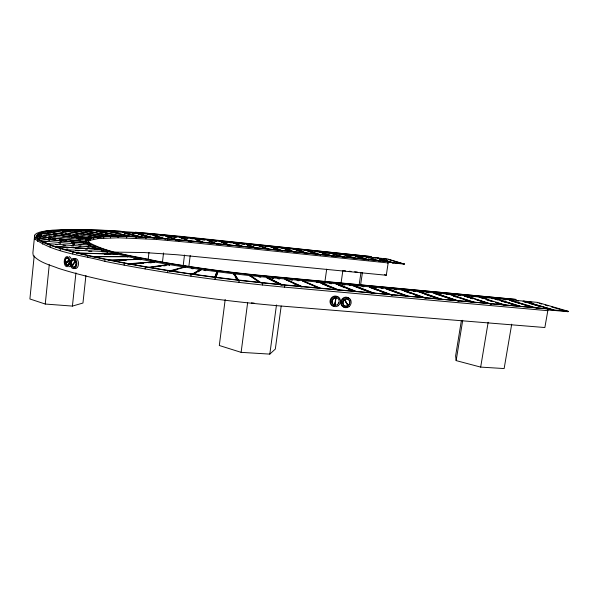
<?xml version="1.0" encoding="UTF-8"?>
<svg xmlns="http://www.w3.org/2000/svg" width="598" height="598" viewBox="0 0 598 598"><rect width="100%" height="100%" fill="white"/><g stroke="black" fill="none" stroke-linecap="round" stroke-linejoin="round"><path stroke-width="0.9" d="M135.2 232.188L179.991 236.285L371.283 256.602L150.479 233.564L107.334 230.402L71.312 229.445L52.773 230.148L45.62 230.94L40.103 232.039L36.388 233.459L34.647 235.201L32.883 252.991L33.234 255.458C39.617 262.686 49.716 264.824 58.327 268.293C79.168 274.975 100.561 279.692 121.985 284.065C174.855 294.38 228.316 301.541 281.979 306.101L544.86 327.532L548.127 308.912L284.192 284.842C218.793 278.586 153.522 269.78 89.319 255.652C74.212 252.005 58.963 248.491 44.581 242.489C41.77 240.605 36.605 239.536 36.411 235.395C43.37 229.273 54.149 231.12 62.76 229.871C82.434 229.258 102.123 230.185 121.76 231.381M547.813 310.683L284.558 287.16C224.287 281.538 164.203 273.391 104.859 261.356C81.545 254.912 55.098 253.171 34.871 239.006L34.647 235.201M34.183 255.922L29.9 298.97L45.261 304.046L72.418 306.086L82.958 303.029L85.91 275.529M36.411 235.395L36.246 237.092L37.936 235.328L42.406 233.205L87.801 239.148L87.764 239.551L85.948 239.312M37.218 236.382L37.719 238.804L37.218 236.382L85.499 241.704L86.516 243.64L86.463 243.08M38.833 234.633L37.203 236.726L38.833 234.633L85.977 240.239L88.766 238.408L92.062 237.496L109.27 236.09L125.752 236.21L155.891 237.81L190.792 240.934L387.751 261.476M37.936 235.328L38.1 233.661M37.539 241.428L37.711 239.656L35.043 237.271L36.934 237.458M37.786 238.901L37.831 238.467L86.665 243.311L89.214 245.457M41.576 233.878L41.74 232.256M91.098 238.213L47.765 232.084L42.6 233.145L42.555 233.556L44.282 233.198M42.593 244.163L42.779 242.347L37.711 239.656M47.72 232.48L47.765 232.084M47.99 232.443L48.027 232.046L54.747 231.276L95.082 237.331M50.127 247.176L50.314 245.329L42.779 242.347M45.261 304.046L49.26 264.75M54.082 231.927L54.239 230.365M54.702 231.665L54.747 231.276M60.166 250.45L60.361 248.566L50.314 245.329M62.603 231.404L62.76 229.871M63.141 231.142L63.186 230.761L100.561 236.868M72.911 230.529L63.575 230.746L63.538 231.127L72.911 230.529L107.431 236.591M72.41 231.164L72.567 229.669M83.78 230.566L73.322 230.903L83.78 230.566L115.272 236.524M72.702 253.933L72.904 252.02L60.361 248.566M72.418 306.086L75.939 272.838M83.361 231.194L83.518 229.729M87.831 231.628L84.273 230.574L95.643 230.865L123.046 236.464M85.462 242.123L85.91 240.314L85.439 242.041M85.977 240.239L85.933 240.65L87.151 239.918M86.673 241.196L86.852 239.551L86.239 242.594L87.233 244.014L87.42 242.317M86.598 243.737L86.665 243.311M86.904 243.468L89.506 245.614M87.368 244.201L87.547 242.496L86.418 240.919M87.674 244.41L87.861 242.706M114.809 252.109L144.342 252.55L177.135 254.763L386.293 275.252L388.349 261.647L191.173 241.099L156.616 238.004L126.836 236.427L110.57 236.315L93.632 237.72L88.534 239.753L88.362 241.398L90.223 240.246L97.975 238.602L118.112 237.78L156.444 239.447L191.001 242.511L388.147 262.948L387.556 262.769M87.652 257.589L87.861 255.645L72.904 252.02M89.423 245.569L89.468 245.135L41.21 240.815M90.223 240.246L90.395 238.624M90.111 246.017L90.298 244.29L87.547 242.496L89.281 242.668C109.643 253.612 133.511 255.787 155.772 260.885C192.339 267.508 229.213 272.419 266.2 275.94L516.156 299.456L266.768 276.216C229.258 272.651 191.876 267.672 154.8 260.952C133.107 256.445 110.757 253.171 90.298 244.29M93.46 239.312L93.632 237.72M93.594 247.475L93.639 247.034L89.468 245.135M131.65 236.584L108.358 231.396L96.173 230.88L97.96 231.62M94.521 248.035L94.716 246.279M97.975 238.602L98.147 237.032M95.052 249.388L99.664 249.665L99.717 249.224L93.946 247.153L45.291 243.401M100.06 249.8L100.113 249.351L53.073 246.481M103.656 238.116L103.828 236.569M104.859 261.356L105.076 259.382L87.861 255.645M108.089 232.024L108.245 230.596M108.881 231.785L121.79 232.159L141.741 237.04M101.922 251.773L107.416 252.012L107.468 251.564L100.113 249.351M107.909 252.154L107.954 251.698L63.508 249.59M110.406 237.847L110.57 236.315M118.112 237.78L118.277 236.277M116.797 254.486L116.849 254.03L107.954 251.698M117.38 254.636L117.432 254.172L76.439 253.141M126.671 237.914L126.836 236.427M124.115 265.168L124.339 263.172L105.076 259.382M127.74 257.058L127.793 256.594L117.432 254.172M135.716 233.758L135.873 232.375M165.399 239.006L150.36 234.311L136.449 233.183L139.925 234.491M135.978 238.251L136.15 236.778M92.167 256.706L128.458 256.744L140.164 259.211L140.111 259.682L137.405 259.106M140.859 259.831L140.911 259.36L153.813 261.849L153.753 262.32M141.061 259.584L141.21 258.343M145.934 238.759L146.106 237.309M145.127 268.958L145.359 266.947L124.339 263.172M150.315 234.932L150.479 233.564M150.95 234.775L150.995 234.364L165.28 235.664L176.971 239.992M148.11 259.674L148.962 252.378M156.444 239.447L156.616 238.004M154.658 262.201L154.8 260.952M165.235 236.075L165.28 235.664M162.447 262.208L163.538 252.947M165.893 236.068L180.095 237.152L189.342 241.166M167.418 240.299L167.582 238.871M167.53 272.651L167.769 270.625L145.359 266.947M168.487 264.929L168.539 264.458L154.628 261.999L128.144 263.995M169.241 265.422L169.466 263.531M169.361 265.078L169.413 264.6L184.132 266.992L184.072 267.47M178.75 241.3L178.922 239.88M180.095 237.152L181.74 238.221M180.17 237.787L180.334 236.434M182.397 238.288L180.753 237.219L194.238 238.639L203.058 242.586M183.152 266.028L184.49 255.01M184.819 267.313L184.969 266.05M184.984 267.612L185.044 267.134L200.323 269.414L192.571 274.385M191.001 242.511L191.173 241.099M188.841 266.618L190.194 255.57M217.403 244.358L207.274 240.015L194.888 238.714L202.087 242.287M190.919 276.171L191.173 274.138L167.769 270.625M200.913 269.713L201.07 268.442M201.212 270.027L201.272 269.549L216.887 271.686L215.123 276.919M207.274 240.015L209.763 241.435M209.577 241.144L207.925 240.082L220.184 241.375L229.983 245.412M214.854 279.445L215.108 277.42L191.173 274.138M220.184 241.375L225.042 243.73M243.199 246.787L232.966 242.721L220.826 241.443L224.878 243.461M217.253 272.591L217.5 270.692M237.742 280.215L233.444 273.749L217.844 271.806L215.848 277.846M225.192 299.538L219.309 345.495L241.114 352.349L269.81 354.113L275.319 349.068L281.187 306.049M232.966 242.721L230.32 242.781M233.556 243.117L245.614 244.051L255.518 247.856M233.377 274.318L233.444 273.749M233.975 272.74L233.728 274.639L235.53 274.841M260.167 282.622L249.815 275.596L234.401 273.862L238.183 280.215M238.856 282.42L239.118 280.395L284.835 285.164L548.127 308.912M249.747 276.164L249.815 275.596M250.054 275.828L250.218 274.572M281.658 284.842L266.469 277.255L250.749 275.693L250.674 276.261L260.152 282.727M241.114 352.349L247.654 302.573M257.82 248.559L246.241 244.119L258.134 245.374L260.661 246.66M261.289 246.727L258.755 245.434L270.528 246.675L282.159 250.876M262.462 285.029L262.731 283.011M266.394 277.816L266.469 277.255M270.528 246.675L274.632 248.506M266.596 277.472L266.768 276.216M274.43 248.275L271.141 246.742L282.794 247.968L294.836 252.199M301.691 286.704L284.259 278.907L267.373 277.337L267.306 277.808L281.74 285.022M289.634 250.719L282.794 247.968M306.602 253.238L294.949 249.246L283.407 248.035L290.254 250.779M269.81 354.113L276.485 304.935M285.074 279.453L285.141 278.989L301.788 280.529L320.117 288.393M284.558 287.16L284.835 285.164M294.949 249.246L293.125 249.381M320.715 255.099L306.976 250.517L295.554 249.314L305.511 253.066M339.103 290.396L319.07 282.136L302.655 280.611L302.595 281.075L320.124 288.602M306.976 250.517L304.292 250.562M333.034 256.385L318.884 251.773L307.574 250.577L317.852 254.352M318.884 251.773L315.363 251.721M319.437 252.154L330.679 253.014L344.373 257.379M319.07 282.136L319.003 282.592L316.267 282.338M356.154 291.682L336.106 283.714L319.923 282.211L319.863 282.675L336.592 289.582M324.871 281.987L326.702 269.115M330.679 253.014L334.058 254.427M357.021 258.695L342.362 254.24L331.27 253.074L333.796 254.21M336.039 284.17L336.106 283.714M336.883 284.252L336.951 283.796L352.902 285.268L373.705 293.267M341.024 283.303L342.863 270.61L345.577 270.879M353.881 255.772L342.938 254.3M352.902 285.268L352.835 285.724L358.905 288.064M391.929 295.173L369.467 286.808L353.732 285.351L353.665 285.799L372.771 293.155M359.136 284.992L360.99 272.396M360.534 285.306L362.41 272.628M368.996 259.951L354.502 255.518L365.378 256.669L368.824 258.03M369.4 287.257L369.467 286.808M408.18 296.406L385.8 288.326L370.289 286.883L370.222 287.332L389.261 294.433M368.525 257.828L365.954 256.729L376.725 257.858L380.253 259.226M387.07 261.139L393.327 262.985L404.338 264.129L387.96 259.046L377.293 257.917L379.924 259.024M425.896 298.245L401.908 289.813L386.607 288.4L386.54 288.841L407.231 296.331M388.109 262.44L392.796 262.597L376.725 257.858M393.327 262.985L377.293 257.917M334.88 304.307L335.134 302.648M335.388 300.996L335.642 299.336M335.448 305.249L335.074 305.234L335.897 297.684M401.841 290.262L401.908 289.813M402.633 290.336L402.708 289.888L417.793 291.293L441.601 299.434M417.725 291.727L417.793 291.293M458.86 301.22L433.468 292.743L418.585 291.361L418.518 291.802L440.584 299.366M433.401 293.177L433.468 292.743M434.178 293.252L434.245 292.818L448.934 294.179L474.139 302.401M448.859 294.612L448.934 294.179M449.629 294.679L449.696 294.246L464.19 295.591L490.928 304.12M472.644 298.574L464.87 296.092L464.945 295.659L479.237 296.989L506.491 305.324M461.402 320.438L455.616 355.885L456.147 360.609L480.672 367.105L504.144 368.555L511.709 324.183M456.147 360.609L462.725 320.281M479.17 297.415L479.237 296.989M479.917 297.483L479.985 297.057L494.09 298.365L520.327 306.393M480.672 367.105L488.162 322.255M494.023 298.791L494.09 298.365M538.073 308.374L508.756 299.725L494.83 298.432L494.763 298.858L498.261 299.934M531.742 306.931L509.406 300.211L509.481 299.792L523.22 301.063L523.153 301.489L525.799 302.267M525.635 302.072L523.87 301.549L523.938 301.13L537.505 302.394L568.1 311.259L568.025 311.7L553.927 310.429L554.002 309.988L523.938 301.13M537.43 302.805L537.505 302.394M523.22 301.063L553.255 309.921L553.18 310.369L547.82 309.884M88.534 239.753L88.138 241.106L89.281 242.668M215.639 278.137L217.844 271.806M214.899 277.21L216.887 271.686M73.651 259.809A3.723 2.429 89.7 0 0 71.566 261.819A3.723 2.429 89.7 0 0 71.715 265.602L75.333 260.75A3.723 2.429 89.7 0 0 73.958 259.831M74.503 267.119A3.723 2.429 89.7 0 1 72.223 266.304L75.684 261.147M348.268 305.242L347.102 305.974A3.79 3.431 -65.2 0 0 347.909 305.533L347.655 305.847M347.961 305.496L348.47 305.331A3.79 3.438 -65.2 0 0 344.919 299.269L344.396 299.389L347.513 304.733M343.97 299.718L344.336 299.426L344.112 299.777M65.279 263.015L68.942 259.816A3.693 2.011 -88.7 0 0 66.445 258.254A3.693 2.011 -88.7 0 0 65.212 262.642L65.698 263.023M69.047 263.389A3.693 2.011 -88.7 0 1 67.268 265.355A3.693 2.011 -88.7 0 1 65.518 263.501L69.181 260.302M67.589 261.67L65.429 263.142M67.604 261.737L65.817 263.509A3.693 2.011 -88.7 0 0 66.109 264.241M195.098 273.622L196.622 272.725M198.155 271.828L199.68 270.924M192.87 274.475L201.272 269.549M191.868 274.333L200.323 269.414M42.406 233.205L38.952 234.566L38.907 234.984L41.673 235.313M174.347 270.52L177.008 269.788M169.974 271.23L185.044 267.134M169.002 271.073L184.132 266.992M150.532 267.538L153.223 267.149M155.024 266.887L156.818 266.626M158.612 266.364L161.303 265.975M163.097 265.714L165.788 265.318M163.987 265.863L165.773 265.602M147.003 267.56L168.539 264.458M148.812 267.59L169.413 264.6M48.827 232.345L51.346 232.054M134.483 264.002L136.307 263.868M141.786 263.449L143.61 263.307M150.008 262.814L151.832 262.679M127.292 263.838L153.813 261.849M132.726 263.912L136.381 263.636M140.956 263.292L143.699 263.083M148.267 262.731L151.929 262.455M63.186 230.761L55.076 231.247L55.038 231.635L56.84 231.523M119.563 260.317L126.096 260.115M122.194 260.422L125.924 260.302M108.41 260.182L140.164 259.211M108.245 260.369L140.911 259.36M91.487 256.549L127.793 256.594M71.872 265.916L72.261 265.916M72.044 266.02L72.5 266.304A3.723 2.429 89.7 0 0 72.739 266.596M84.236 230.948L91.232 231.12M76.783 253.014L116.849 254.03M80.461 253.582L86.052 253.724M104.687 254.187L109.344 254.3M80.11 253.709L85.701 253.851M104.336 254.307L109.927 254.449M101.354 231.463L107.446 231.718M75.363 250.592L79.026 250.756M88.668 251.302L91.845 251.324M113.478 232.046L118.075 232.308M55.793 247.116L58.559 247.28M65.937 247.729L67.783 247.841M76.081 248.342L77.927 248.454M85.305 248.903L87.151 249.015M95.448 249.516L98.214 249.687M53.626 246.406L99.717 249.224M56.339 247.034L58.185 247.146M65.556 247.594L68.322 247.766M75.699 248.215L78.465 248.379M84.916 248.768L87.682 248.94M124.137 232.674L127.725 232.921M132.203 233.235L135.791 233.482M47.107 243.991L49.223 244.253M55.472 244.619L57.333 244.761M62.91 245.18L65.705 245.382M71.282 245.8L73.419 246.062M79.003 246.481L80.865 246.623M87.084 246.989L89.244 247.243M251.369 302.88L254.165 303.104M140.119 233.848L142.9 234.087M147.534 234.483L150.315 234.722M45.029 241.689L46.883 241.846M58.903 242.9L60.749 243.065M72.777 244.111L74.623 244.276M79.25 244.679L81.096 244.844M44.865 241.577L46.711 241.742M58.724 242.788L60.57 242.952M72.582 244.006L74.429 244.163M79.056 244.567L80.902 244.732M547.895 309.443L553.255 309.921M554.002 309.988L568.1 311.259M154.523 235.096L157.199 235.343M160.772 235.664L163.448 235.911M271.754 278.22L273.525 278.384M277.973 278.795L279.752 278.96M290.628 279.969L292.474 280.141M297.101 280.567L298.948 280.739M323.458 283.004L325.252 283.175M329.745 283.587L331.546 283.758M342.198 284.738L344.859 284.984M349.292 285.396L351.063 285.56M355.518 285.971L357.372 286.143M361.992 286.577L363.846 286.741M374.782 287.758L376.605 287.922M381.165 288.348L382.989 288.513M387.437 288.931L389.238 289.096M394.635 289.596L396.437 289.761M407.074 290.748L408.853 290.912M413.285 291.316L415.954 291.562M420.372 291.974L422.233 292.145M426.89 292.579L428.751 292.751M439.687 293.76L441.518 293.932M446.108 294.358L447.947 294.53M452.342 294.934L454.159 295.098M458.681 295.517L460.497 295.689M464.87 296.092L467.554 296.339M471.127 296.675L473.81 296.922M484.328 297.894L486.966 298.14M491.377 298.544L493.141 298.708M497.543 299.12L499.397 299.292M504.039 299.718L505.901 299.89M510.326 300.301L512.157 300.465M516.739 300.891L518.571 301.063M523.87 301.549L525.679 301.721M529.29 302.057L532.003 302.304M47.84 239.805L49.686 239.992M59.807 240.994L61.646 241.181M71.767 242.183L73.606 242.362M83.727 243.364L85.574 243.55M47.915 239.903L49.761 240.09M59.89 241.091L61.736 241.271M71.865 242.28L73.704 242.459M83.84 243.461L85.678 243.648M349.202 271.238L351.019 271.41M354.644 271.769L357.365 272.038M259.009 276.994L260.855 277.173M167.664 236.247L170.318 236.516M172.979 236.778L176.515 237.137M167.657 236.315L169.428 236.494M172.964 236.845L175.625 237.114M37.764 238.37L86.561 243.214M388.162 262.118L392.796 262.597M393.379 262.664L404.39 263.808M180.716 237.563L182.51 237.75M185.208 238.034L187.907 238.318M190.598 238.602L193.296 238.886M196.615 239.23L199.269 239.514M201.93 239.791L204.583 240.067M207.887 240.418L210.511 240.695M213.135 240.972L216.64 241.338M224.25 242.138L227.718 242.504M236.33 243.408L239.103 243.7M241.869 243.991L244.642 244.283M247.109 244.545L250.771 244.926M253.515 245.217L256.258 245.509M258.71 245.763L261.431 246.047M265.049 246.428L267.762 246.72M271.096 247.064L272.89 247.258M275.581 247.542L279.169 247.916M280.963 248.103L282.749 248.29M286.913 248.731L290.464 249.104M299.022 250.001L301.661 250.278M310.138 251.175L312.747 251.452M321.156 252.334L324.602 252.692M327.188 252.969L329.775 253.238M333.071 253.582L335.844 253.873M338.618 254.172L341.391 254.464M343.813 254.718L346.556 255.002M349.307 255.294L352.962 255.675M355.362 255.929L358.082 256.213M360.803 256.505L364.429 256.886M366.806 257.133L369.497 257.417M372.188 257.701L375.783 258.074M378.13 258.329L380.799 258.605M383.468 258.889L387.026 259.263M37.248 236.307L85.484 241.622M38.13 236.83L40.918 237.137M48.333 237.952L50.195 238.154M53.902 238.565L55.756 238.766M59.464 239.178L61.325 239.379M65.032 239.791L66.886 239.992L65.032 239.873M70.601 240.403L72.455 240.605M38.108 236.913L39.961 237.114M43.676 237.526L45.538 237.727M48.318 238.034L50.18 238.243M53.887 238.647L55.749 238.856M59.464 239.26L61.317 239.469M70.601 240.486L72.463 240.695M43.519 235.537L46.285 235.874M49.051 236.203L50.897 236.427M53.663 236.763L55.502 236.98M78.555 239.761L80.401 239.985M38.803 235.051L40.649 235.276M44.342 235.717L46.188 235.941M48.954 236.277L50.8 236.494M78.48 239.835L80.326 240.06M215.108 277.42L239.118 280.395M42.6 233.145L87.958 239.088M44.177 233.848L47.182 234.162M49.036 234.401L51.809 234.767M53.259 235.036L56.444 235.373M58.29 235.612L60.144 235.859M62.917 236.217L64.771 236.464M66.879 236.815L69.398 237.07M72.179 237.436L74.025 237.675M75.879 237.914L78.652 238.281M81.403 238.722L83.286 238.886M203.963 270.401L205.802 270.655M48.027 232.046L91.33 238.161M48.909 232.57L50.755 232.831M78.39 236.741L81.149 237.129M82.995 237.391L84.834 237.653M86.68 237.914L89.438 238.303M53.252 233.265L55.098 233.526M61.549 234.438L63.395 234.7M69.854 235.612L71.693 235.874M74.458 236.262L76.305 236.524M82.756 237.436L84.602 237.698M87.368 238.086L89.214 238.348M191.278 268.547L193.072 268.816M65.04 233.153L66.856 233.437M68.673 233.713L70.489 233.99M88.676 236.756L91.404 237.167M93.221 237.443L95.037 237.72M61.071 232.629L62.895 232.906M72.904 234.431L74.72 234.708M76.544 234.984L78.36 235.261M88.369 236.786L90.186 237.062M92.914 237.481L94.738 237.757M63.575 230.746L100.927 236.845M64.449 231.276L66.266 231.576M98.147 236.786L99.971 237.085M75.909 233.227L77.733 233.526M79.549 233.825L81.373 234.124M83.197 234.423L85.021 234.715M94.14 236.21L95.957 236.509M73.36 230.529L107.849 236.576M82.397 232.495L84.213 232.816M89.222 233.773L91.038 234.095M102.849 236.173L104.665 236.487M84.273 230.574L115.75 236.524M98.625 233.669L100.419 234.005M111.213 236.046L113.015 236.389M89.139 231.957L90.941 232.301M101.735 234.341L103.536 234.685M105.338 235.021L107.132 235.365M96.173 230.88L123.577 236.479M105.263 233.115L107.094 233.489M113.485 234.797L115.309 235.171M99.261 231.972L101.084 232.345M116.61 235.53L118.441 235.904M133.81 258.343L135.611 258.725M108.918 231.426L131.321 236.412M111.901 232.555L113.687 232.951M117.275 233.751L119.069 234.154M122.65 234.954L124.444 235.35M128.024 236.15L129.818 236.546M142.339 237.077L122.381 232.196L135.828 233.138L152.52 237.69M125.064 233.22L135.043 235.664M136.852 236.105L140.485 236.995M124.474 233.183L128.099 234.072M129.908 234.513L132.629 235.178M134.445 235.627L139.887 236.958M111.467 253.089L114.128 253.784M136.449 233.183L154.912 238.221M141.681 234.969L151.354 237.615M139.304 234.446L150.726 237.57M388.782 259.607L404.338 264.129M539.179 303.313L541.803 304.076M545.294 305.092L547.918 305.855M551.416 306.871L560.154 309.413M561.903 309.921L564.527 310.683M566.276 311.192L568.025 311.7M382.608 259.816L384.394 260.347M527.406 302.595L540.667 306.512M543.32 307.297L545.967 308.082M547.738 308.605L550.392 309.39M387.392 261.341L392.744 262.926M529.335 303.313L539.934 306.445M543.462 307.492L546.116 308.276M365.378 256.669L380.208 261.117M372.016 258.874L374.64 259.667M377.256 260.451L379.005 260.982M371.44 258.814L374.931 259.868M511.357 300.951L519.393 303.373M521.179 303.911L525.635 305.257M529.208 306.326L533.67 307.671M100.875 250.046L103.327 250.779M104.964 251.272L107.416 252.012M494.83 298.432L521.097 306.468M353.926 255.458L368.398 259.891M355.309 256.094L358.718 257.14M362.126 258.187L367.239 259.756M500.885 300.734L505.265 302.08M507.014 302.618L513.144 304.494M514.893 305.032L519.266 306.37M356.438 256.557L358.987 257.342M362.395 258.388L366.649 259.696M494.897 299.06L497.521 299.867M501.019 300.936L505.392 302.282M510.632 303.889L513.256 304.696M346.414 255.72L351.699 257.372M480.799 297.759L483.453 298.589M486.099 299.419L493.163 301.631M495.817 302.461L504.652 305.219M346.705 255.937L351.101 257.312M486.226 299.628L492.408 301.564M495.936 302.663L502.111 304.599M150.995 234.364L165.168 238.781M153.604 235.605L159.801 237.548M157.386 236.935L160.04 237.765M331.27 253.074L344.979 257.446M464.945 295.659L491.72 304.195M476.098 299.68L487.325 303.268M464.115 296.025L468.428 297.4M470.155 297.954L472.741 298.783M481.368 301.541L487.4 303.47M319.481 251.833L332.765 256.161M449.696 294.246L474.072 302.184M322.972 253.305L330.059 255.623M453.979 296.107L473.123 302.356M323.264 253.537L329.453 255.563M453.209 296.032L455.811 296.885M464.504 299.725L472.33 302.289M384.536 274.676L386.293 275.252M307.574 250.577L318.756 254.307M434.245 292.818L458.801 301.003M435.052 293.543L456.095 300.585M307.791 251.123L318.091 254.576M435.15 293.768L455.287 300.51M295.554 249.314L307.23 253.305M418.585 291.361L441.541 299.209M295.733 249.859L305.728 253.283M424.782 294.149L439.762 299.292M283.407 248.035L294.605 251.96M402.708 289.888L425.873 298.021M403.493 290.635L423.227 297.58M404.405 291.166L410.407 293.282M414.691 294.792L422.397 297.505M93.893 247.594L99.664 249.665M271.141 246.742L282.794 250.943M386.607 288.4L408.165 296.174M276.926 249.172L281.082 250.682M276.298 249.112L281.277 250.913M385.732 288.767L400.361 294.074M165.938 235.724L177.636 240.06M166.73 236.382L170.071 237.615M167.56 236.756L170.064 237.69M258.755 245.434L269.93 249.59M370.289 286.883L392.789 295.248M258.134 245.374L269.287 249.523M263.008 247.363L265.587 248.327M166.902 236.696L169.406 237.623M171.91 238.557L176.081 240.104M263.232 247.624L265.811 248.581M370.259 287.578L378.033 290.486M379.767 291.129L387.541 294.029M353.732 285.351L374.58 293.341M247.026 244.769L250.33 246.04M251.99 246.675L255.294 247.946M247.221 245.016L249.695 245.972M252.169 246.929L254.651 247.878M360.631 288.729L366.701 291.069M368.435 291.734L372.771 293.409M233.601 242.788L243.005 246.518M336.951 283.796L356.199 291.428M236.12 244.141L237.832 244.821M337.721 284.581L355.294 291.577M338.543 285.171L345.225 287.832M347.73 288.834L350.234 289.836M220.826 241.443L230.649 245.486M319.923 282.211L340.008 290.479M227.33 244.477L228.967 245.15M226.672 244.41L229.124 245.419M322.344 283.975L330.687 287.429M207.925 240.082L218.076 244.425M302.655 280.611L321.029 288.475M211.266 241.869L213.807 242.96M211.453 242.168L213.987 243.251M180.753 237.219L190.022 241.233M184.087 239.021L186.613 240.119M194.888 238.714L203.739 242.661M285.141 278.989L302.618 286.786M285.911 279.827L301.721 286.905M195.8 239.701L202.214 242.579M293.326 283.474L294.986 284.214M297.475 285.336L300.794 286.823M90.851 246.354L93.056 247.363M267.373 277.337L282.607 284.925M267.201 278.122L280.791 284.932M250.749 275.693L261.692 283.116M257.731 281.628L259.181 282.622M40.29 240.732L37.831 238.467M234.401 273.862L239.23 281.053M235.283 277.21L236.232 278.653M344.59 299.478L348.156 305.585M344.336 299.426L347.991 305.638M65.817 263.509L65.638 262.657M34.482 236.898L34.871 239.006M85.619 242.519A137.764 13.507 7.3 0 1 87.084 240.306M200.644 270.453A138.041 13.567 7.3 0 1 198.82 270.191M74.287 258.62A5.113 3.341 89.7 0 1 78.547 264.054A5.113 3.341 89.7 0 1 73.689 268.076M72.096 265.602A3.723 2.429 89.7 0 1 71.827 264.764M75.849 261.461A3.723 2.429 89.7 0 1 76.252 263.21M76.23 264.144A3.723 2.429 89.7 0 1 74.787 266.962M69.338 256.706A5.076 2.773 -88.7 0 1 69.674 256.848M70.003 257.073A5.076 2.773 -88.7 0 1 71.498 260.354M70.803 265.123A5.076 2.773 -88.7 0 1 68.934 266.768M66.528 258.598A3.693 2.011 -88.7 0 1 67.23 258.067M334.058 306.288A5.232 4.762 -64.9 0 1 330.522 299.135A5.232 4.762 -64.9 0 1 338.289 297.296M338.692 297.752A5.232 4.762 -64.9 0 1 339.029 298.26M339.298 298.821A5.232 4.762 -64.9 0 1 339.5 299.411M338.7 302.446A3.805 3.468 -64.9 0 1 338.296 303.313M332.084 300.906A3.805 3.468 -64.9 0 0 334.521 305.137L336.031 297.744L335.657 297.729A3.805 3.468 -64.9 0 0 333.557 298.522M332.211 300.443A3.805 3.468 -64.9 0 1 333.206 298.836M345.113 307.357A5.21 4.724 -65.2 0 1 341.264 300.256A5.21 4.724 -65.2 0 1 349.165 298.566M350.077 300.136A5.21 4.724 -65.2 0 1 350.249 300.742M346.907 307.028A5.21 4.724 -65.2 0 1 346.317 307.215M347.715 305.87A3.79 3.438 -65.2 0 1 344.164 299.807M176.761 240.097L171.746 238.236L176.754 240.172M67.193 265.31L66.49 264.817L67.193 265.31M70.856 260.519A5.128 3.341 89.7 0 0 73.233 268.629A5.128 3.341 89.7 0 0 76.611 261.446A5.128 3.341 89.7 0 0 70.856 260.519M71.588 261.341A3.723 2.429 89.7 0 0 73.315 267.231A3.723 2.429 89.7 0 0 75.774 262.014A3.723 2.429 89.7 0 0 71.588 261.341M69.293 264.368A5.083 2.773 -88.7 0 0 67.185 256.579A5.083 2.773 -88.7 0 0 64.502 264.017A5.083 2.773 -88.7 0 0 69.293 264.368M68.658 263.628A3.693 2.011 -88.7 0 0 67.133 257.97A3.693 2.011 -88.7 0 0 65.182 263.367A3.693 2.011 -88.7 0 0 68.658 263.628M338.012 305.862A5.24 4.769 -64.9 0 0 338.162 296.937A5.24 4.769 -64.9 0 0 330.799 301.811A5.24 4.769 -64.9 0 0 338.012 305.862M337.369 304.681A3.805 3.468 -64.9 0 0 337.481 298.193A3.805 3.468 -64.9 0 0 332.129 301.743A3.805 3.468 -64.9 0 0 337.369 304.681M349.015 306.692A5.218 4.732 -65.2 0 0 348.589 297.871A5.218 4.732 -65.2 0 0 341.578 303.253A5.218 4.732 -65.2 0 0 349.015 306.692M348.305 305.578A3.79 3.438 -65.2 0 0 347.991 299.164A3.79 3.438 -65.2 0 0 342.901 303.081A3.79 3.438 -65.2 0 0 348.305 305.578"/></g></svg>
